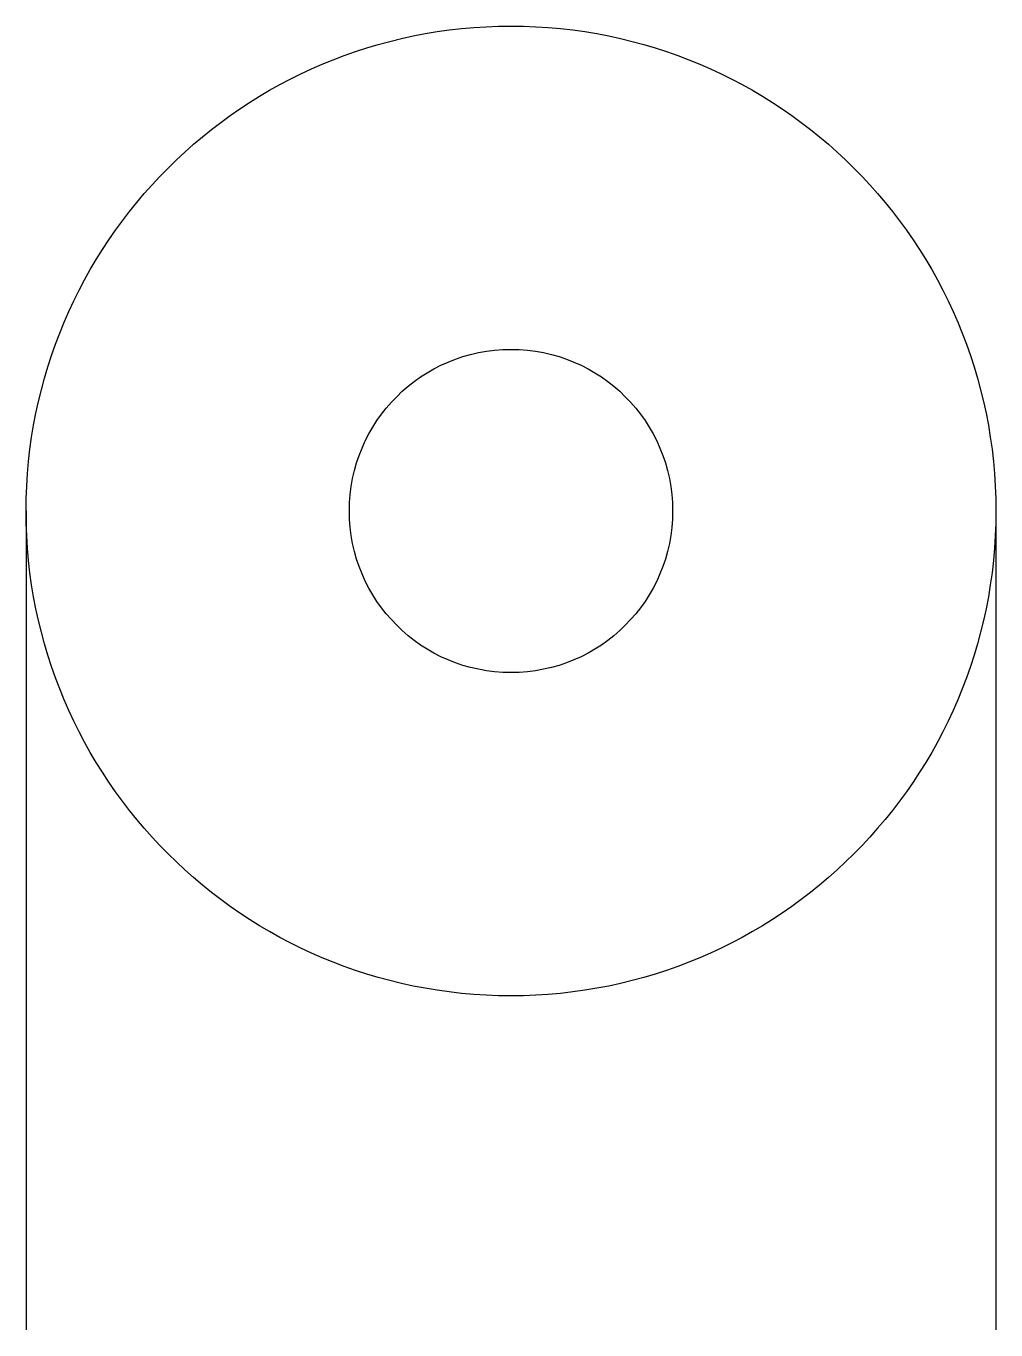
# Model space of a CAD drawing. Header units: inches. Extents: x 3881.4 to 3926.4, y 3714.4 to 3774.9.
import ezdxf

# ---------------------------------------------------------------- set-up
doc = ezdxf.new("R2010")
doc.units = ezdxf.units.IN
doc.header["$MEASUREMENT"] = 0

msp = doc.modelspace()

# ---------------------------------------------------------------- linework, layer by layer
for p, q in [((3881.398, 3752.37), (3881.398, 3714.37)), ((3926.398, 3752.37), (3926.398, 3714.37))]:
    msp.add_line(p, q)
for radius in [22.5, 7.5]:
    msp.add_circle((3903.898, 3752.37), radius)

doc.saveas('drawing.dxf')
